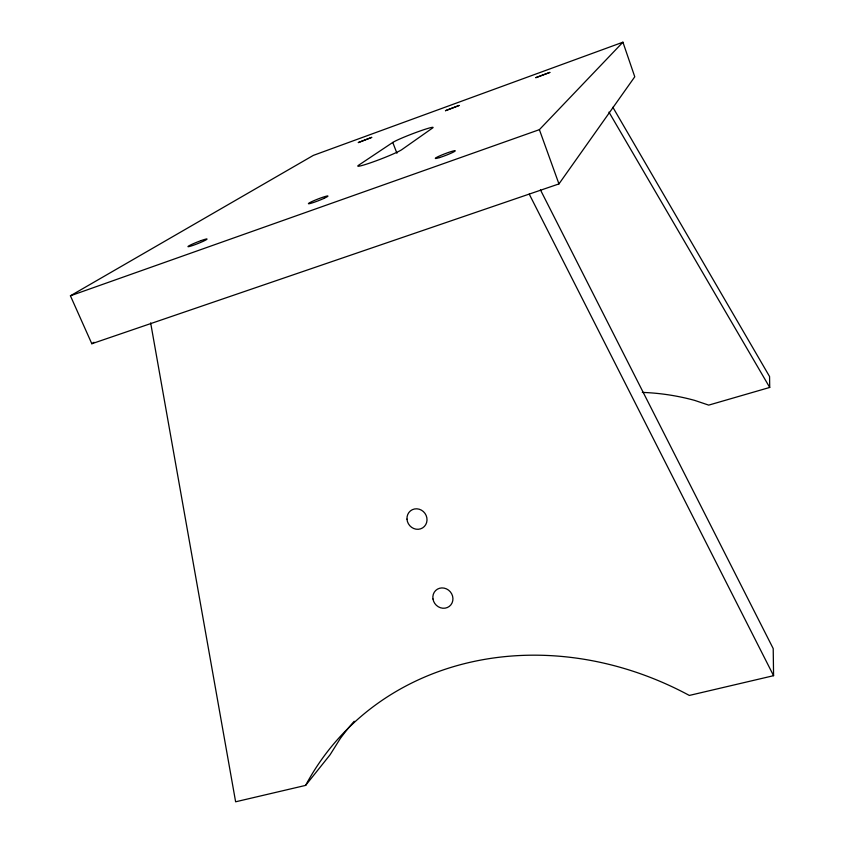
<?xml version="1.0" encoding="UTF-8"?>
<svg xmlns="http://www.w3.org/2000/svg" width="844" height="844" viewBox="0 0 844 844"><rect width="100%" height="100%" fill="white"/><g stroke="black" fill="none" stroke-linecap="round" stroke-linejoin="round"><path stroke-width="1.27" d="M558.95 183.918L634.772 76.783L622.925 42.2L313.335 155.391L70.421 295.801L91.817 343.74L558.95 183.918L539.39 129.66L622.925 42.2M150.654 322.893L235.624 801.8L305.612 785.395L330.088 754.768L340.311 738.5A299.029 263.307 37.7 0 1 354.216 721.261M392.766 142.446L358.711 165.16A23.959 1.72 -21.1 0 0 374.293 161.489A23.959 1.72 -21.1 0 0 401.86 149.62L432.539 128.035A21.933 1.445 -21 0 0 417.527 131.907A21.933 1.445 -21 0 0 392.766 142.446L396.923 153.239M91.817 343.74L94.011 342.274M70.421 295.801L539.39 129.66M612.86 107.272L769.57 376.54L769.717 387.449L708.707 405.12L694.707 400.404A188.307 154.093 4.3 0 0 642.295 392.397M540.445 189.889L773.209 648.582L773.579 675.685L689.326 695.435A309.484 271.072 38 0 0 305.612 785.395M608.967 112.125L769.717 387.449M529.251 194.141L773.579 675.685M459.125 105.468L445.495 110.68L459.125 105.468M371.687 137.393L358.352 142.552L371.687 137.393M549.824 72.426L535.845 77.648L549.824 72.426M323.737 198.477L322.64 198.973A10.455 0.865 -21.3 0 1 308.408 203.647A10.455 0.865 -21.3 0 1 322.682 197.296A10.455 0.865 -21.3 0 1 323.737 198.477M201.146 240.582L199.975 241.015A10.286 0.823 -21.7 0 0 188.655 245.994A10.286 0.823 -21.7 0 0 192.622 245.52L193.751 245.129A10.286 0.823 -21.7 0 0 206.284 239.717A10.286 0.823 -21.7 0 0 201.146 240.582M439.534 157.575A10.719 0.918 -20.9 0 0 455.232 150.918A10.719 0.918 -20.9 0 0 440.958 155.349A10.719 0.918 -20.9 0 0 439.534 157.575M406.987 519.123A10.487 9.801 54.7 0 0 422.612 527.901A10.487 9.801 54.7 0 0 421.388 510.135A10.487 9.801 54.7 0 0 406.987 519.123M432.972 598.997A10.497 9.727 49.6 0 0 449.282 606.414A10.497 9.727 49.6 0 0 446.423 588.859A10.497 9.727 49.6 0 0 432.972 598.997"/></g></svg>
